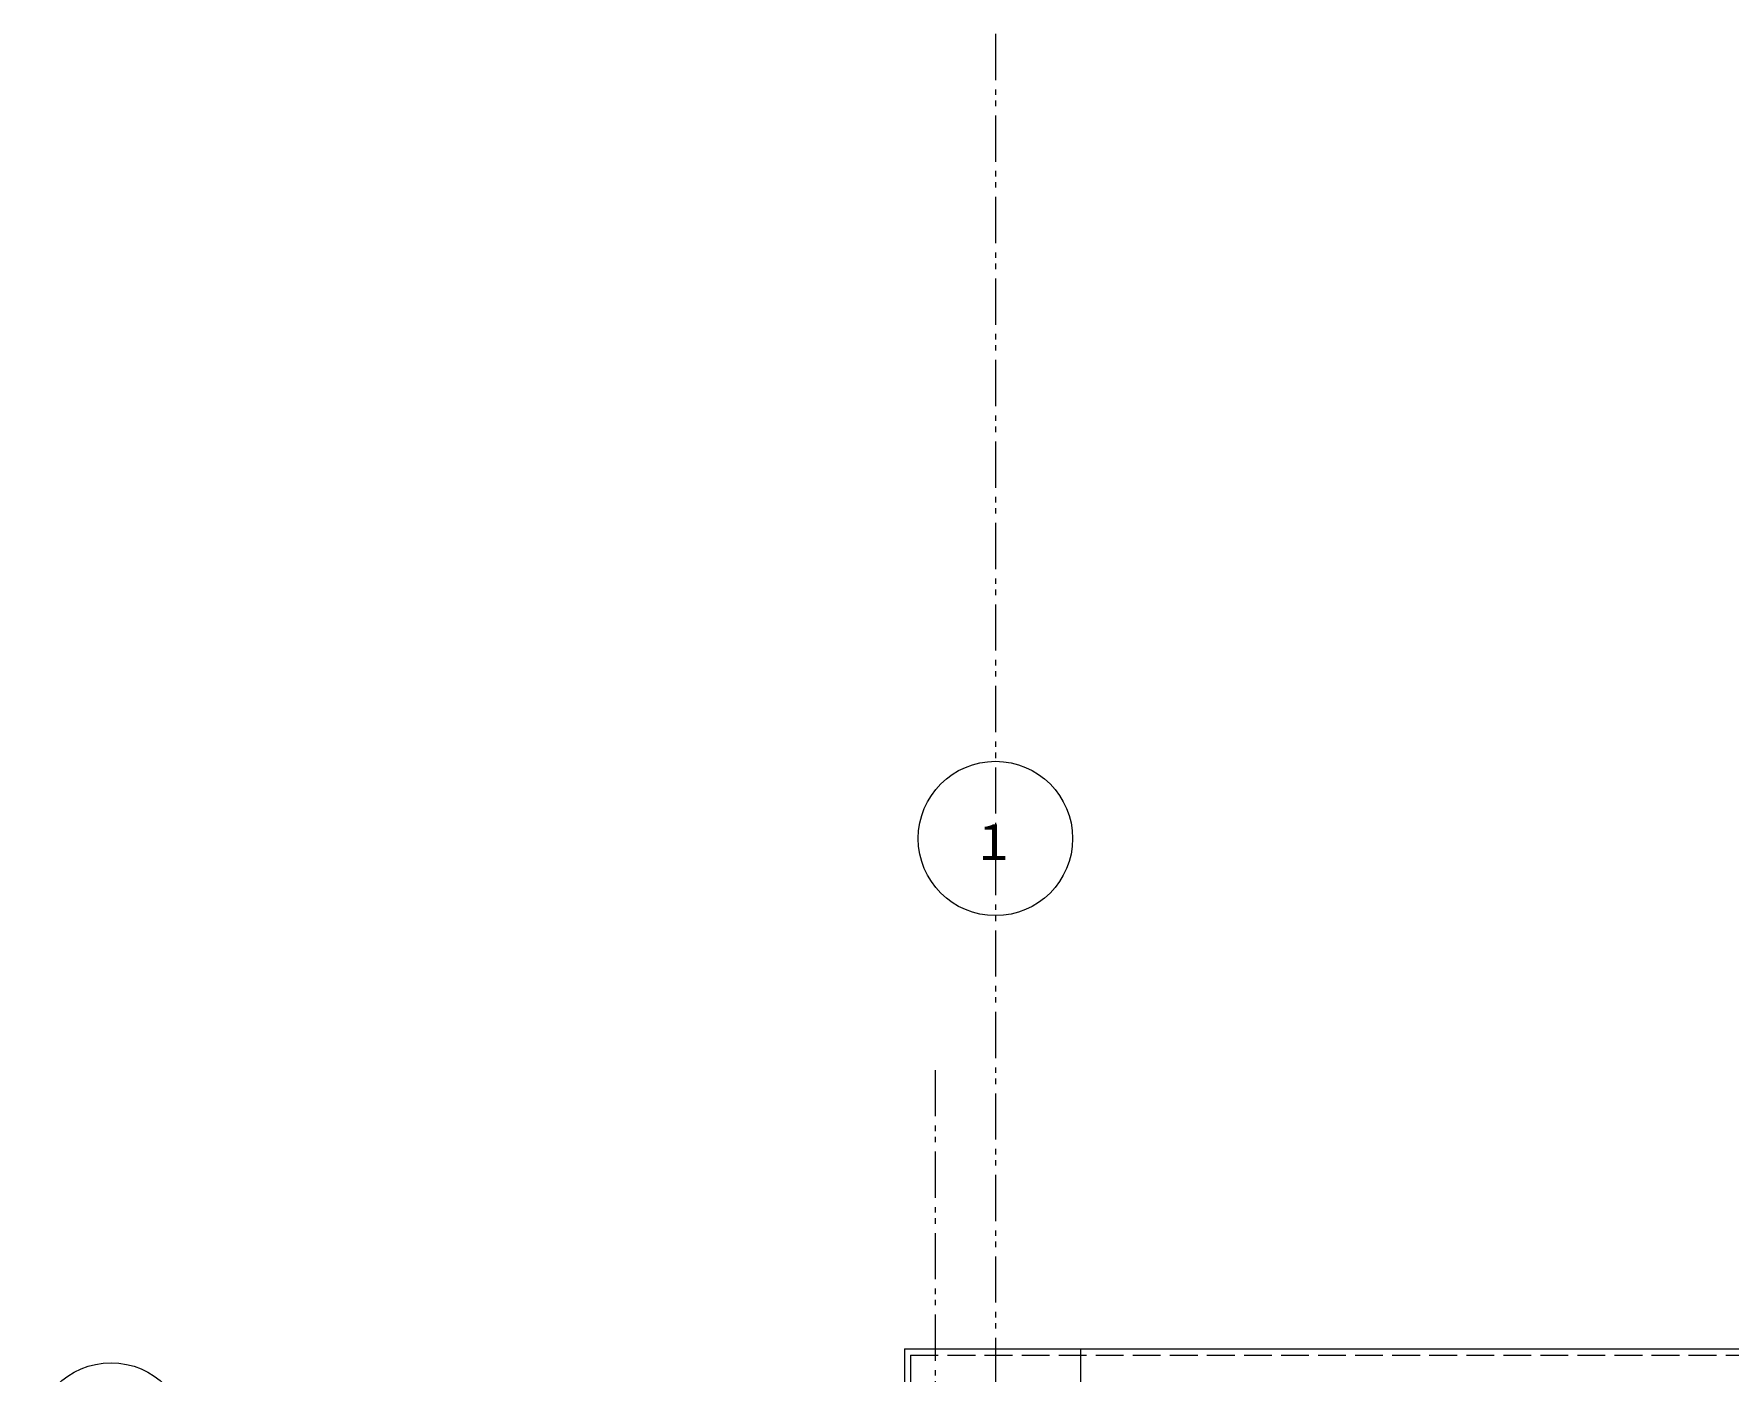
# Model space of a CAD drawing. Units: millimetres at full size. Extents: x -12803 to 120774, y -9413 to 101127.
# Drawn here: x 76160 to 81647, y 19825 to 24156 of the extents above; entities that cross this region are included whole.
import ezdxf
from ezdxf.enums import TextEntityAlignment as Align

# ---------------------------------------------------------------- set-up
doc = ezdxf.new("R2010")
doc.units = ezdxf.units.MM
doc.header["$LTSCALE"] = 30
doc.linetypes.add('DASHED3', pattern=[4, 3, -1])
doc.linetypes.add('DOUBLE_CHAIN1', pattern=[8.8, 5, -1, 0.6, -0.6, 0.6, -1])
doc.layers.add('0-0_NoName', color=7, linetype='Continuous')
doc.layers.add('2-0_通芯', color=7, linetype='DOUBLE_CHAIN1', lineweight=15)
doc.layers.add('2-1_躯体', color=7, linetype='Continuous', lineweight=15)
doc.styles.add('ＭＳ ゴシック', font='')
doc.styles.get('ＭＳ ゴシック').set_extended_font_data('MS Gothic')

# ---------------------------------------------------------------- blocks, each defined once
blk = doc.blocks.new('グループ部品-732')
at = {"layer": '2-0_通芯'}
blk.add_line((79079.36, 20799.98), (79079.36, 5670.44), dxfattribs=at)
at = {"layer": '2-1_躯体'}
for p, q in [((78979.36, 19896.41), (78979.36, 14211.41)), ((78979.36, 19896.41), (82541.79, 19896.41)), ((79549.36, 19896.41), (79549.36, 19326.41))]:
    blk.add_line(p, q, dxfattribs=at)
at = {"layer": '2-1_躯体', "linetype": 'DASHED3'}
for q in [(78999.36, 14211.41), (82541.79, 19876.41)]:
    blk.add_line((78999.36, 19876.41), q, dxfattribs=at)
blk = doc.blocks.new('グループ部品-763')
at = {"layer": '2-0_通芯'}
blk.add_line((79079.36, 20799.98), (79079.36, 5670.44), dxfattribs=at)
at = {"layer": '2-1_躯体'}
blk.add_line((79549.36, 19896.41), (79549.36, 19326.41), dxfattribs=at)

msp = doc.modelspace()

# ---------------------------------------------------------------- linework, layer by layer
at = {"layer": '2-0_通芯'}
msp.add_line((79274.36, 24156.41), (79274.36, 5670.44), dxfattribs=at)
at = {"layer": '2-0_通芯', "linetype": 'Continuous'}
for centre in [(79274.36, 21549.98), (76410.26, 19601.41)]:
    msp.add_circle(centre, 250, dxfattribs=at)

# ---------------------------------------------------------------- block references
at = {"layer": '0-0_NoName'}
for name in ['グループ部品-732', 'グループ部品-763']:
    msp.add_blockref(name, (0, 0), dxfattribs=at)

# ---------------------------------------------------------------- texts
at = {"layer": '2-0_通芯', "style": 'ＭＳ ゴシック', "width": 1.15}
msp.add_text('1', height=118.9, dxfattribs=at).set_placement((79221.86, 21444.98), align=Align.BOTTOM_LEFT)

doc.saveas('drawing.dxf')
